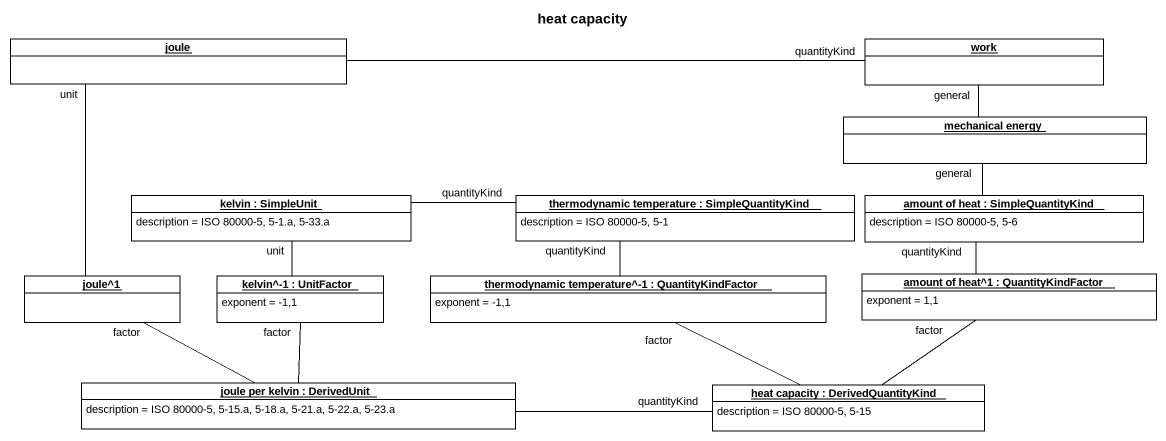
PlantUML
@startuml
title heat capacity
hide circle
hide empty members
object joule #FFFFFF
object work #FFFFFF
object "mechanical energy" as mechanical_energy #FFFFFF
object "kelvin : SimpleUnit" as kelvin #FFFFFF {
  description = ISO 80000-5, 5-1.a, 5-33.a
}
object "thermodynamic temperature : SimpleQuantityKind" as thermodynamic_temperature #FFFFFF {
  description = ISO 80000-5, 5-1
}
object "amount of heat : SimpleQuantityKind" as amount_of_heat #FFFFFF {
  description = ISO 80000-5, 5-6
}
object "joule^1" as joule_1 #FFFFFF
object "kelvin^-1 : UnitFactor" as kelvin_1 #FFFFFF {
  exponent = -1,1
}
object "thermodynamic temperature^-1 : QuantityKindFactor" as thermodynamic_temperature_1 #FFFFFF {
  exponent = -1,1
}
object "amount of heat^1 : QuantityKindFactor" as amount_of_heat_1 #FFFFFF {
  exponent = 1,1
}
object "joule per kelvin : DerivedUnit" as joule_per_kelvin #FFFFFF {
  description = ISO 80000-5, 5-15.a, 5-18.a, 5-21.a, 5-22.a, 5-23.a
}
object "heat capacity : DerivedQuantityKind" as heat_capacity #FFFFFF {
  description = ISO 80000-5, 5-15
}
joule -right- work : quantityKind
joule -- joule_1 : unit
mechanical_energy -up- work : general
kelvin -right- thermodynamic_temperature : quantityKind
kelvin -- kelvin_1 : unit
thermodynamic_temperature -- thermodynamic_temperature_1 : quantityKind
amount_of_heat -up- mechanical_energy : general
amount_of_heat -- amount_of_heat_1 : quantityKind
joule_1 -right- joule_per_kelvin : factor
kelvin_1 -- joule_per_kelvin : factor
thermodynamic_temperature_1 -right- heat_capacity : factor
amount_of_heat_1 -- heat_capacity : factor
joule_per_kelvin -right- heat_capacity : quantityKind
@enduml
